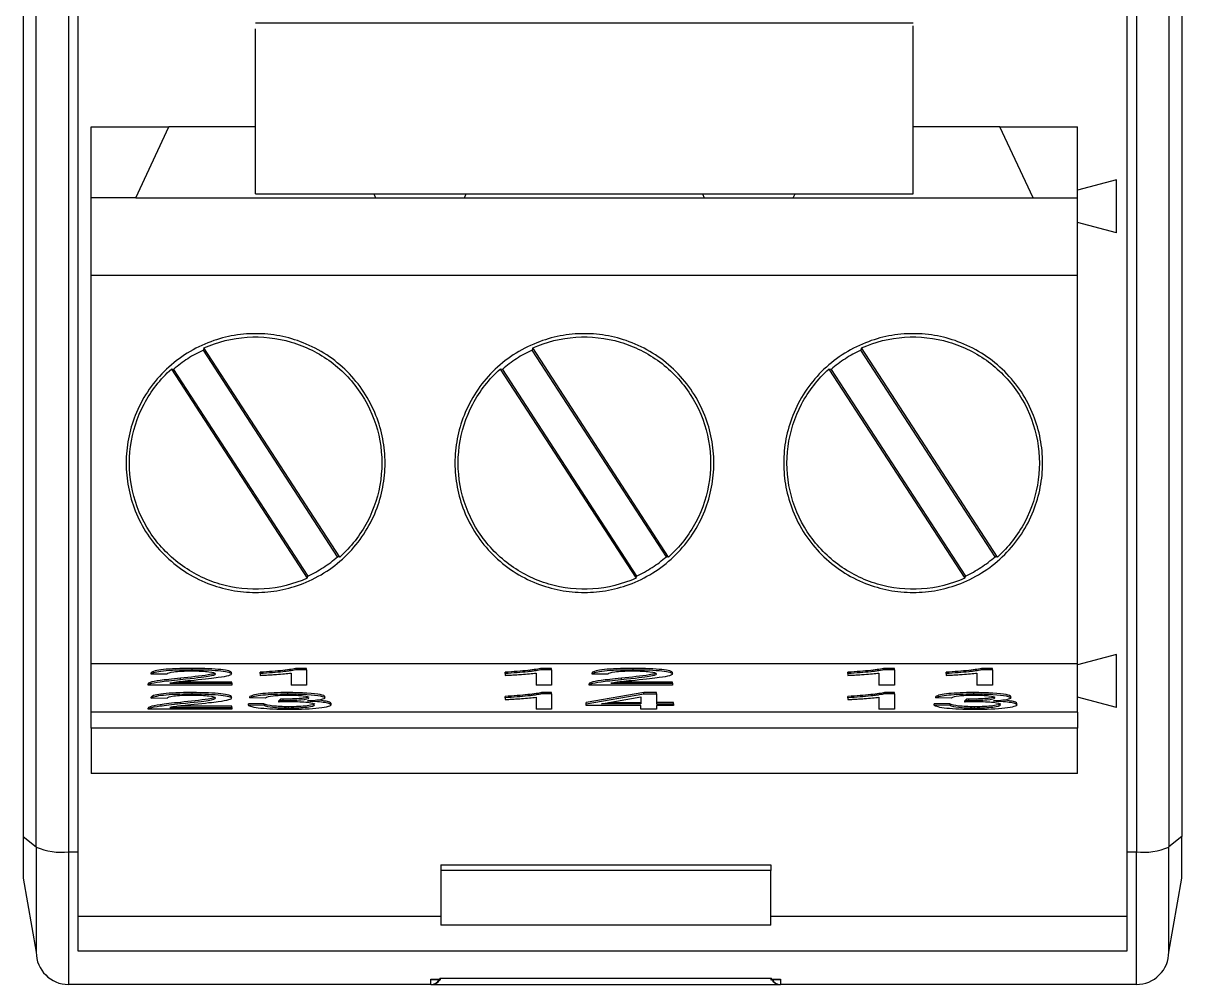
# Model space of a CAD drawing. Header units: inches. Extents: x 0.1 to 89.7, y 0.1 to 57.6.
# Drawn here: x 63.936 to 64.637, y 21.943 to 22.525 of the extents above; entities that cross this region are included whole.
import ezdxf
from ezdxf.enums import TextEntityAlignment as Align

# ---------------------------------------------------------------- set-up
doc = ezdxf.new("R2010")
doc.units = ezdxf.units.IN
doc.header["$MEASUREMENT"] = 0
doc.layers.add('PSYMS', color=7, linetype='Continuous')
doc.styles.add('WD', font='romans.shx', dxfattribs={"height": 0.185})

# ---------------------------------------------------------------- blocks, each defined once
blk = doc.blocks.new('HCR1_DOLD_3NO_1_NC')
for p, q in [((0.02612, 4.05032), (0.02612, 0.08638)), ((0.67181, 4.05032), (0.67181, 0.08638)), ((0.69138, 4.04749), (0.69138, 0.08921)), ((0.6992, 4.04107), (0.6992, 0.09563)), ((0.5368, 0.58756), (0.13921, 0.58756)), ((0.13921, 0.48425), (0.13921, 0.58419)), ((0.5368, 0.48425), (0.5368, 0.58587)), ((0.03981, 0.4819), (0.03981, 0.52495)), ((0.03981, 0.52495), (0.08677, 0.52495)), ((0.0667, 0.4819), (0.08677, 0.52495)), ((0.13921, 0.52495), (0.08677, 0.52495)), ((0.58924, 0.52495), (0.5368, 0.52495)), ((0.60931, 0.4819), (0.58924, 0.52495)), ((0.58924, 0.52495), (0.6362, 0.52495)), ((0.6362, 0.4819), (0.6362, 0.52495)), ((0.65968, 0.49286), (0.6362, 0.48657)), ((0.65968, 0.46077), (0.65968, 0.49286)), ((0.13921, 0.48425), (0.5368, 0.48425)), ((0.21063, 0.48425), (0.21172, 0.4819)), ((0.2655, 0.4819), (0.26659, 0.48425)), ((0.40942, 0.48425), (0.41052, 0.4819)), ((0.46429, 0.4819), (0.46538, 0.48425)), ((0.03981, 0.43491), (0.03981, 0.4819)), ((0.0667, 0.4819), (0.03981, 0.4819)), ((0.0667, 0.4819), (0.21172, 0.4819)), ((0.21172, 0.4819), (0.2655, 0.4819)), ((0.2655, 0.4819), (0.41052, 0.4819)), ((0.41052, 0.4819), (0.46429, 0.4819)), ((0.46429, 0.4819), (0.60931, 0.4819)), ((0.60931, 0.4819), (0.6362, 0.4819)), ((0.6362, 0.43491), (0.6362, 0.4819)), ((0.65968, 0.46077), (0.6362, 0.46706)), ((0.6362, 0.43491), (0.03981, 0.43491)), ((0.03981, 0.20011), (0.03981, 0.43491)), ((0.6362, 0.20011), (0.6362, 0.43491)), ((0.10799, 0.39109), (0.10762, 0.38979)), ((0.18878, 0.2648), (0.10762, 0.38979)), ((0.19012, 0.26462), (0.10799, 0.39109)), ((0.30679, 0.39109), (0.30641, 0.38979)), ((0.38757, 0.2648), (0.30641, 0.38979)), ((0.38892, 0.26462), (0.30679, 0.39109)), ((0.50558, 0.39109), (0.5052, 0.38979)), ((0.58637, 0.2648), (0.5052, 0.38979)), ((0.58771, 0.26462), (0.50558, 0.39109)), ((0.08964, 0.37812), (0.0883, 0.3783)), ((0.0883, 0.3783), (0.17043, 0.25183)), ((0.08964, 0.37812), (0.17081, 0.25313)), ((0.28844, 0.37812), (0.2871, 0.3783)), ((0.2871, 0.3783), (0.36922, 0.25183)), ((0.28844, 0.37812), (0.3696, 0.25313)), ((0.48723, 0.37812), (0.48589, 0.3783)), ((0.48589, 0.3783), (0.56802, 0.25183)), ((0.48723, 0.37812), (0.5684, 0.25313)), ((0.17043, 0.25183), (0.17081, 0.25313)), ((0.36922, 0.25183), (0.3696, 0.25313)), ((0.56802, 0.25183), (0.5684, 0.25313)), ((0.65968, 0.20563), (0.6362, 0.19934)), ((0.65968, 0.17354), (0.65968, 0.20563)), ((0.03981, 0.1708), (0.03981, 0.20011)), ((0.03981, 0.20011), (0.6362, 0.20011)), ((0.10084, 0.19647), (0.10084, 0.19725)), ((0.16401, 0.19647), (0.16401, 0.19725)), ((0.17005, 0.19725), (0.16401, 0.19725)), ((0.17005, 0.19647), (0.16401, 0.19647)), ((0.17005, 0.19647), (0.17005, 0.19725)), ((0.17005, 0.19647), (0.17005, 0.18713)), ((0.31209, 0.19647), (0.31209, 0.19725)), ((0.31814, 0.19725), (0.31209, 0.19725)), ((0.31814, 0.19647), (0.31209, 0.19647)), ((0.31814, 0.19647), (0.31814, 0.19725)), ((0.31814, 0.19647), (0.31814, 0.18713)), ((0.36746, 0.19647), (0.36746, 0.19725)), ((0.51944, 0.19647), (0.51944, 0.19725)), ((0.52548, 0.19725), (0.51944, 0.19725)), ((0.52548, 0.19647), (0.51944, 0.19647)), ((0.52548, 0.19647), (0.52548, 0.19725)), ((0.52548, 0.19647), (0.52548, 0.18713)), ((0.5787, 0.19647), (0.5787, 0.19725)), ((0.58475, 0.19725), (0.5787, 0.19725)), ((0.58475, 0.19647), (0.5787, 0.19647)), ((0.58475, 0.19647), (0.58475, 0.19725)), ((0.58475, 0.19647), (0.58475, 0.18713)), ((0.6362, 0.1708), (0.6362, 0.20011)), ((0.07606, 0.19378), (0.07606, 0.19456)), ((0.08572, 0.19366), (0.07606, 0.19378)), ((0.09386, 0.19057), (0.09386, 0.19135)), ((0.12463, 0.19389), (0.12463, 0.19467)), ((0.14196, 0.19414), (0.14196, 0.19491)), ((0.14196, 0.19414), (0.14196, 0.19303)), ((0.16069, 0.19441), (0.16069, 0.18713)), ((0.29004, 0.19414), (0.29004, 0.19491)), ((0.29004, 0.19414), (0.29004, 0.19303)), ((0.30877, 0.19441), (0.30877, 0.18713)), ((0.34268, 0.19378), (0.34268, 0.19456)), ((0.35233, 0.19366), (0.34268, 0.19378)), ((0.36048, 0.19057), (0.36048, 0.19135)), ((0.39125, 0.19389), (0.39125, 0.19467)), ((0.49739, 0.19414), (0.49739, 0.19491)), ((0.49739, 0.19414), (0.49739, 0.19303)), ((0.51612, 0.19441), (0.51612, 0.18713)), ((0.55666, 0.19414), (0.55666, 0.19491)), ((0.55666, 0.19414), (0.55666, 0.19303)), ((0.57539, 0.19441), (0.57539, 0.18713)), ((0.07432, 0.18713), (0.07432, 0.18791)), ((0.12475, 0.18713), (0.07432, 0.18713)), ((0.07542, 0.18793), (0.07542, 0.18871)), ((0.08735, 0.18823), (0.12475, 0.18823)), ((0.12475, 0.18901), (0.09267, 0.18901)), ((0.10084, 0.18183), (0.10084, 0.18261)), ((0.12475, 0.18823), (0.12475, 0.18901)), ((0.12475, 0.18823), (0.12475, 0.18713)), ((0.15877, 0.18183), (0.15877, 0.18261)), ((0.17005, 0.18713), (0.16069, 0.18713)), ((0.31814, 0.18713), (0.30877, 0.18713)), ((0.31209, 0.18183), (0.31209, 0.18261)), ((0.31814, 0.18261), (0.31209, 0.18261)), ((0.31814, 0.18183), (0.31814, 0.18261)), ((0.37386, 0.18258), (0.33907, 0.17655)), ((0.34094, 0.18713), (0.34094, 0.18791)), ((0.39136, 0.18713), (0.34094, 0.18713)), ((0.34204, 0.18793), (0.34204, 0.18871)), ((0.35396, 0.18823), (0.39136, 0.18823)), ((0.39136, 0.18901), (0.35929, 0.18901)), ((0.37386, 0.1818), (0.37386, 0.18258)), ((0.38153, 0.18258), (0.37386, 0.18258)), ((0.38153, 0.1818), (0.38153, 0.18258)), ((0.39136, 0.18823), (0.39136, 0.18901)), ((0.39136, 0.18823), (0.39136, 0.18713)), ((0.52548, 0.18713), (0.51612, 0.18713)), ((0.51944, 0.18183), (0.51944, 0.18261)), ((0.52548, 0.18261), (0.51944, 0.18261)), ((0.52548, 0.18183), (0.52548, 0.18261)), ((0.57347, 0.18183), (0.57347, 0.18261)), ((0.58475, 0.18713), (0.57539, 0.18713)), ((0.07606, 0.17915), (0.07606, 0.17993)), ((0.08572, 0.17903), (0.07606, 0.17915)), ((0.09386, 0.17594), (0.09386, 0.17671)), ((0.12463, 0.17925), (0.12463, 0.18003)), ((0.14423, 0.17589), (0.13487, 0.17574)), ((0.13487, 0.17497), (0.13487, 0.17574)), ((0.1358, 0.17942), (0.1358, 0.1802)), ((0.14516, 0.17922), (0.1358, 0.17942)), ((0.14423, 0.17589), (0.14423, 0.17512)), ((0.15435, 0.17868), (0.15336, 0.17769)), ((0.15336, 0.17691), (0.15435, 0.17791)), ((0.15336, 0.17691), (0.15336, 0.17769)), ((0.15435, 0.17791), (0.15435, 0.17868)), ((0.15586, 0.17789), (0.15586, 0.17867)), ((0.18111, 0.17942), (0.18111, 0.1802)), ((0.18483, 0.17525), (0.18483, 0.17603)), ((0.29004, 0.1795), (0.29004, 0.18028)), ((0.29004, 0.1795), (0.29004, 0.1784)), ((0.30877, 0.17977), (0.30877, 0.1725)), ((0.31814, 0.18183), (0.31209, 0.18183)), ((0.31814, 0.18183), (0.31814, 0.1725)), ((0.33907, 0.17577), (0.37386, 0.1818)), ((0.33907, 0.17577), (0.33907, 0.17655)), ((0.33907, 0.17473), (0.33907, 0.17577)), ((0.34826, 0.17577), (0.37217, 0.17997)), ((0.37217, 0.17577), (0.34826, 0.17577)), ((0.35269, 0.17655), (0.37217, 0.17655)), ((0.37217, 0.17997), (0.37217, 0.17577)), ((0.37386, 0.1818), (0.38153, 0.1818)), ((0.38153, 0.1818), (0.38153, 0.17577)), ((0.39183, 0.17655), (0.38153, 0.17655)), ((0.38153, 0.17577), (0.39183, 0.17577)), ((0.39183, 0.17577), (0.39183, 0.17655)), ((0.39183, 0.17577), (0.39183, 0.17473)), ((0.49739, 0.1795), (0.49739, 0.18028)), ((0.49739, 0.1795), (0.49739, 0.1784)), ((0.51612, 0.17977), (0.51612, 0.1725)), ((0.52548, 0.18183), (0.51944, 0.18183)), ((0.52548, 0.18183), (0.52548, 0.1725)), ((0.55893, 0.17589), (0.54956, 0.17574)), ((0.54956, 0.17497), (0.54956, 0.17574)), ((0.55049, 0.17942), (0.55049, 0.1802)), ((0.55986, 0.17922), (0.55049, 0.17942)), ((0.55893, 0.17589), (0.55893, 0.17512)), ((0.56905, 0.17868), (0.56806, 0.17769)), ((0.56806, 0.17691), (0.56905, 0.17791)), ((0.56806, 0.17691), (0.56806, 0.17769)), ((0.56905, 0.17791), (0.56905, 0.17868)), ((0.57056, 0.17789), (0.57056, 0.17867)), ((0.5958, 0.17942), (0.5958, 0.1802)), ((0.59952, 0.17525), (0.59952, 0.17603)), ((0.65968, 0.17354), (0.6362, 0.17983)), ((0.03981, 0.16102), (0.03981, 0.1708)), ((0.6362, 0.1708), (0.03981, 0.1708)), ((0.07432, 0.1725), (0.07432, 0.17328)), ((0.12475, 0.1725), (0.07432, 0.1725)), ((0.07542, 0.17329), (0.07542, 0.17407)), ((0.08735, 0.1736), (0.12475, 0.1736)), ((0.12475, 0.17438), (0.09267, 0.17438)), ((0.12475, 0.1736), (0.12475, 0.17438)), ((0.12475, 0.1736), (0.12475, 0.1725)), ((0.13487, 0.17497), (0.14423, 0.17512)), ((0.15918, 0.17329), (0.15918, 0.17406)), ((0.31814, 0.1725), (0.30877, 0.1725)), ((0.37217, 0.17473), (0.33907, 0.17473)), ((0.37217, 0.1725), (0.37217, 0.17473)), ((0.38153, 0.1725), (0.37217, 0.1725)), ((0.38153, 0.17473), (0.38153, 0.1725)), ((0.39183, 0.17473), (0.38153, 0.17473)), ((0.52548, 0.1725), (0.51612, 0.1725)), ((0.54956, 0.17497), (0.55893, 0.17512)), ((0.57388, 0.17329), (0.57388, 0.17406)), ((0.6362, 0.1708), (0.6362, 0.16102)), ((0.6362, 0.16102), (0.03981, 0.16102)), ((0.6362, 0.13362), (0.03981, 0.13362)), ((-0.00128, 0.09563), (0.00655, 0.08921)), ((0.6992, 0.09563), (0.69138, 0.08921)), ((0.02612, 0.08638), (0.02612, 0.00606)), ((0.02612, 0.08638), (0.03199, 0.08638)), ((0.66594, 0.08638), (0.67181, 0.08638)), ((0.67181, 0.00606), (0.67181, 0.08638)), ((0.25113, 0.07844), (0.45071, 0.07844)), ((-0.00132, 0.07027), (0.00655, 0.02561)), ((0.25113, 0.07497), (0.25113, 0.04192)), ((0.45071, 0.07497), (0.25113, 0.07497)), ((0.45071, 0.04192), (0.45071, 0.07497)), ((0.69137, 0.02557), (0.69925, 0.07027)), ((0.25113, 0.04714), (0.03199, 0.04714)), ((0.66594, 0.04714), (0.45071, 0.04714)), ((0.45071, 0.04192), (0.25113, 0.04192)), ((0.66594, 0.02617), (0.03199, 0.02617)), ((0.24516, 0.00897), (0.25123, 0.00897)), ((0.24526, 0.00606), (0.24526, 0.00916)), ((0.24526, 0.00916), (0.25057, 0.00916)), ((0.25085, 0.00984), (0.45099, 0.00984)), ((0.45059, 0.00897), (0.45669, 0.00897)), ((0.45127, 0.00916), (0.45658, 0.00916)), ((0.45658, 0.00916), (0.45658, 0.00606)), ((0.24526, 0.00606), (0.02612, 0.00606)), ((0.24526, 0.00583), (0.24526, 0.00606)), ((0.45658, 0.00583), (0.24526, 0.00583)), ((0.45658, 0.00606), (0.45658, 0.00583)), ((0.67181, 0.00606), (0.45658, 0.00606))]:
    blk.add_line(p, q)
for centre, radius, start, end in [((0.02133, 0.1223), 0.03625, 245.93944, 277.59288), ((0.6766, 0.1223), 0.03625, 262.40712, 294.06056), ((0.02612, 0.02562), 0.01957, 180, 270), ((0.67181, 0.02562), 0.01957, 269.9981, 359.99816), ((0.24526, 0.01193), 0.00587, 270.0019, 329.77015), ((0.45658, 0.01193), 0.00587, 210.23037, 269.99766)]:
    blk.add_arc(centre, radius, start, end)
for points, knots in [([(0.03199, 0.08638), (0.03199, 0.74238), (0.03199, 1.40536), (0.03199, 2.73133), (0.03199, 3.39431), (0.03199, 4.05032)], [0, 0, 0, 0, 0.5, 0.5, 1, 1, 1, 1]), ([(0.66594, 4.05032), (0.66594, 3.39431), (0.66594, 2.73133), (0.66594, 1.40536), (0.66594, 0.74238), (0.66594, 0.08638)], [0, 0, 0, 0, 0.5, 0.5, 1, 1, 1, 1]), ([(0.00655, 0.08921), (0.00655, 0.74428), (0.00655, 1.40631), (0.00655, 2.73039), (0.00655, 3.39242), (0.00655, 4.04749)], [0, 0, 0, 0, 0.5, 0.5, 1, 1, 1, 1]), ([(-0.00128, 4.04107), (-0.00128, 3.38812), (-0.00128, 2.72824), (-0.00128, 1.40846), (-0.00128, 0.74857), (-0.00128, 0.09563)], [0, 0, 0, 0, 0.5, 0.5, 1, 1, 1, 1]), ([(0.13921, 0.24319), (0.13429, 0.24319), (0.12446, 0.2441), (0.10985, 0.24838), (0.09593, 0.25556), (0.0835, 0.26574), (0.07331, 0.27817), (0.06614, 0.29208), (0.06185, 0.3067), (0.06049, 0.32145), (0.06185, 0.33621), (0.06613, 0.35082), (0.07331, 0.36474), (0.08349, 0.37717), (0.09592, 0.38736), (0.10984, 0.39453), (0.12445, 0.39882), (0.1392, 0.40018), (0.15396, 0.39882), (0.16857, 0.39454), (0.1825, 0.38736), (0.19492, 0.37718), (0.20511, 0.36475), (0.21228, 0.35083), (0.21657, 0.33622), (0.21793, 0.32147), (0.21657, 0.30671), (0.21229, 0.2921), (0.20511, 0.27818), (0.19493, 0.26575), (0.1825, 0.25556), (0.16858, 0.24839), (0.15397, 0.2441), (0.14413, 0.24319), (0.13921, 0.24319)], [0, 0, 0, 0, 0.0299904, 0.0600016, 0.0924793, 0.1249996, 0.1574773, 0.1899976, 0.2199775, 0.2499996, 0.2799795, 0.3100016, 0.3424793, 0.3749996, 0.4074773, 0.4399976, 0.4699775, 0.4999996, 0.5299795, 0.5600016, 0.5924793, 0.6249996, 0.6574773, 0.6899976, 0.7199775, 0.7499996, 0.7799795, 0.8100016, 0.8424793, 0.8749996, 0.9074773, 0.9399976, 0.9699884, 1, 1, 1, 1]), ([(0.33801, 0.24319), (0.33309, 0.24319), (0.32325, 0.2441), (0.30864, 0.24838), (0.29472, 0.25556), (0.28229, 0.26574), (0.27211, 0.27817), (0.26493, 0.29208), (0.26065, 0.3067), (0.25929, 0.32145), (0.26064, 0.33621), (0.26493, 0.35082), (0.2721, 0.36474), (0.28228, 0.37717), (0.29472, 0.38736), (0.30863, 0.39453), (0.32325, 0.39882), (0.338, 0.40018), (0.35276, 0.39882), (0.36737, 0.39454), (0.38129, 0.38736), (0.39372, 0.37718), (0.4039, 0.36475), (0.41108, 0.35083), (0.41537, 0.33622), (0.41672, 0.32147), (0.41537, 0.30671), (0.41108, 0.2921), (0.40391, 0.27818), (0.39373, 0.26575), (0.3813, 0.25556), (0.36738, 0.24839), (0.35276, 0.2441), (0.34293, 0.24319), (0.33801, 0.24319)], [0, 0, 0, 0, 0.0299904, 0.0600016, 0.0924793, 0.1249996, 0.1574773, 0.1899976, 0.2199775, 0.2499996, 0.2799795, 0.3100016, 0.3424793, 0.3749996, 0.4074773, 0.4399976, 0.4699775, 0.4999996, 0.5299795, 0.5600016, 0.5924793, 0.6249996, 0.6574773, 0.6899976, 0.7199775, 0.7499996, 0.7799795, 0.8100016, 0.8424793, 0.8749996, 0.9074773, 0.9399976, 0.9699884, 1, 1, 1, 1]), ([(0.5368, 0.24319), (0.53188, 0.24319), (0.52205, 0.2441), (0.50744, 0.24838), (0.49352, 0.25556), (0.48109, 0.26574), (0.4709, 0.27817), (0.46373, 0.29208), (0.45944, 0.3067), (0.45808, 0.32145), (0.45944, 0.33621), (0.46372, 0.35082), (0.4709, 0.36474), (0.48108, 0.37717), (0.49351, 0.38736), (0.50743, 0.39453), (0.52204, 0.39882), (0.53679, 0.40018), (0.55155, 0.39882), (0.56616, 0.39454), (0.58008, 0.38736), (0.59251, 0.37718), (0.6027, 0.36475), (0.60987, 0.35083), (0.61416, 0.33622), (0.61552, 0.32147), (0.61416, 0.30671), (0.60988, 0.2921), (0.6027, 0.27818), (0.59252, 0.26575), (0.58009, 0.25556), (0.56617, 0.24839), (0.55156, 0.2441), (0.54172, 0.24319), (0.5368, 0.24319)], [0, 0, 0, 0, 0.02999, 0.060002, 0.092479, 0.125, 0.157477, 0.189998, 0.219977, 0.25, 0.279979, 0.310002, 0.342479, 0.375, 0.407477, 0.439998, 0.469977, 0.5, 0.529979, 0.560002, 0.592479, 0.625, 0.657477, 0.689998, 0.719977, 0.75, 0.779979, 0.810002, 0.842479, 0.875, 0.907477, 0.939998, 0.969988, 1, 1, 1, 1]), ([(0.10799, 0.39109), (0.11621, 0.39478), (0.12509, 0.39699), (0.14306, 0.3982), (0.15215, 0.3972), (0.16943, 0.39211), (0.17761, 0.38801), (0.19205, 0.37725), (0.19831, 0.37057), (0.20812, 0.35546), (0.21167, 0.34703), (0.21563, 0.32946), (0.21604, 0.32032), (0.21367, 0.30247), (0.21088, 0.29376), (0.20246, 0.27783), (0.19683, 0.27062), (0.19012, 0.26462)], [0, 0, 0, 0, 0.125, 0.125, 0.25, 0.25, 0.375, 0.375, 0.5, 0.5, 0.625, 0.625, 0.75, 0.75, 0.875, 0.875, 1, 1, 1, 1]), ([(0.30679, 0.39109), (0.31501, 0.39478), (0.32388, 0.39699), (0.34186, 0.3982), (0.35095, 0.3972), (0.36823, 0.39211), (0.37641, 0.38801), (0.39085, 0.37725), (0.3971, 0.37057), (0.40691, 0.35546), (0.41046, 0.34703), (0.41443, 0.32946), (0.41484, 0.32032), (0.41246, 0.30247), (0.40968, 0.29376), (0.40126, 0.27783), (0.39562, 0.27062), (0.38892, 0.26462)], [0, 0, 0, 0, 0.125, 0.125, 0.25, 0.25, 0.375, 0.375, 0.5, 0.5, 0.625, 0.625, 0.75, 0.75, 0.875, 0.875, 1, 1, 1, 1]), ([(0.50558, 0.39109), (0.5138, 0.39478), (0.52268, 0.39699), (0.54065, 0.3982), (0.54974, 0.3972), (0.56702, 0.39211), (0.5752, 0.38801), (0.58964, 0.37725), (0.5959, 0.37057), (0.60571, 0.35546), (0.60926, 0.34703), (0.61322, 0.32946), (0.61363, 0.32032), (0.61126, 0.30247), (0.60847, 0.29376), (0.60005, 0.27783), (0.59442, 0.27062), (0.58771, 0.26462)], [0, 0, 0, 0, 0.125, 0.125, 0.25, 0.25, 0.375, 0.375, 0.5, 0.5, 0.625, 0.625, 0.75, 0.75, 0.875, 0.875, 1, 1, 1, 1]), ([(0.10762, 0.38979), (0.106, 0.38901), (0.10278, 0.38744), (0.09818, 0.38465), (0.09376, 0.38158), (0.09102, 0.37928), (0.08964, 0.37812)], [0, 0, 0, 0, 0.250642, 0.5, 0.749358, 1, 1, 1, 1]), ([(0.30641, 0.38979), (0.30479, 0.38901), (0.30157, 0.38744), (0.29697, 0.38465), (0.29256, 0.38158), (0.28981, 0.37928), (0.28844, 0.37812)], [0, 0, 0, 0, 0.250642, 0.5, 0.749358, 1, 1, 1, 1]), ([(0.5052, 0.38979), (0.50359, 0.38901), (0.50037, 0.38744), (0.49577, 0.38465), (0.49135, 0.38158), (0.48861, 0.37928), (0.48723, 0.37812)], [0, 0, 0, 0, 0.250642, 0.5, 0.749358, 1, 1, 1, 1]), ([(0.17043, 0.25183), (0.16221, 0.24814), (0.15333, 0.24593), (0.13536, 0.24472), (0.12627, 0.24572), (0.10899, 0.25081), (0.10081, 0.2549), (0.08637, 0.26567), (0.08012, 0.27235), (0.07031, 0.28746), (0.06675, 0.29588), (0.06279, 0.31346), (0.06238, 0.32259), (0.06476, 0.34045), (0.06754, 0.34916), (0.07596, 0.36509), (0.08159, 0.3723), (0.0883, 0.3783)], [0, 0, 0, 0, 0.125, 0.125, 0.25, 0.25, 0.375, 0.375, 0.5, 0.5, 0.625, 0.625, 0.75, 0.75, 0.875, 0.875, 1, 1, 1, 1]), ([(0.36922, 0.25183), (0.361, 0.24814), (0.35213, 0.24593), (0.33416, 0.24472), (0.32506, 0.24572), (0.30779, 0.25081), (0.29961, 0.2549), (0.28517, 0.26567), (0.27891, 0.27235), (0.2691, 0.28746), (0.26555, 0.29588), (0.26159, 0.31346), (0.26118, 0.32259), (0.26355, 0.34045), (0.26634, 0.34916), (0.27475, 0.36509), (0.28039, 0.3723), (0.2871, 0.3783)], [0, 0, 0, 0, 0.125, 0.125, 0.25, 0.25, 0.375, 0.375, 0.5, 0.5, 0.625, 0.625, 0.75, 0.75, 0.875, 0.875, 1, 1, 1, 1]), ([(0.56802, 0.25183), (0.5598, 0.24814), (0.55092, 0.24593), (0.53295, 0.24472), (0.52386, 0.24572), (0.50658, 0.25081), (0.4984, 0.2549), (0.48396, 0.26567), (0.47771, 0.27235), (0.4679, 0.28746), (0.46434, 0.29588), (0.46038, 0.31346), (0.45997, 0.32259), (0.46235, 0.34045), (0.46513, 0.34916), (0.47355, 0.36509), (0.47918, 0.3723), (0.48589, 0.3783)], [0, 0, 0, 0, 0.125, 0.125, 0.25, 0.25, 0.375, 0.375, 0.5, 0.5, 0.625, 0.625, 0.75, 0.75, 0.875, 0.875, 1, 1, 1, 1]), ([(0.17081, 0.25313), (0.17242, 0.25391), (0.17565, 0.25548), (0.18024, 0.25827), (0.18466, 0.26134), (0.1874, 0.26364), (0.18878, 0.2648)], [0, 0, 0, 0, 0.250642, 0.5, 0.749358, 1, 1, 1, 1]), ([(0.3696, 0.25313), (0.37122, 0.25391), (0.37444, 0.25548), (0.37904, 0.25827), (0.38345, 0.26134), (0.3862, 0.26364), (0.38757, 0.2648)], [0, 0, 0, 0, 0.250642, 0.5, 0.749358, 1, 1, 1, 1]), ([(0.5684, 0.25313), (0.57001, 0.25391), (0.57324, 0.25548), (0.57783, 0.25827), (0.58225, 0.26134), (0.58499, 0.26364), (0.58637, 0.2648)], [0, 0, 0, 0, 0.250642, 0.5, 0.749358, 1, 1, 1, 1]), ([(0.10084, 0.19725), (0.09359, 0.19725), (0.08781, 0.19702), (0.0792, 0.1961), (0.07672, 0.19543), (0.07606, 0.19456)], [-2, -2, -2, -2, -1, -1, 0, 0, 0, 0]), ([(0.07606, 0.19378), (0.07672, 0.19466), (0.0792, 0.19532), (0.08781, 0.19624), (0.09359, 0.19647), (0.10084, 0.19647)], [-2, -2, -2, -2, -1, -1, 0, 0, 0, 0]), ([(0.12463, 0.19467), (0.12463, 0.1954), (0.1225, 0.19601), (0.11397, 0.197), (0.10817, 0.19725), (0.10084, 0.19725)], [-2, -2, -2, -2, -1, -1, 0, 0, 0, 0]), ([(0.10084, 0.19647), (0.10817, 0.19647), (0.11397, 0.19622), (0.1225, 0.19524), (0.12463, 0.19462), (0.12463, 0.19389)], [-2, -2, -2, -2, -1, -1, 0, 0, 0, 0]), ([(0.16401, 0.19725), (0.16238, 0.19685), (0.1596, 0.19643), (0.15177, 0.19558), (0.1472, 0.19521), (0.14196, 0.19491)], [-2, -2, -2, -2, -1, -1, 0, 0, 0, 0]), ([(0.16401, 0.19647), (0.16355, 0.19637), (0.16259, 0.19615), (0.16068, 0.19585), (0.15837, 0.19553), (0.1547, 0.1951), (0.14935, 0.1946), (0.14447, 0.19429), (0.14196, 0.19414)], [0, 0, 0, 0, 0.096572, 0.202466, 0.31879, 0.446379, 0.715916, 1, 1, 1, 1]), ([(0.31209, 0.19725), (0.31046, 0.19685), (0.30769, 0.19643), (0.29985, 0.19558), (0.29528, 0.19521), (0.29004, 0.19491)], [-2, -2, -2, -2, -1, -1, 0, 0, 0, 0]), ([(0.31209, 0.19647), (0.31163, 0.19637), (0.31067, 0.19615), (0.30876, 0.19585), (0.30645, 0.19553), (0.30278, 0.1951), (0.29743, 0.1946), (0.29255, 0.19429), (0.29004, 0.19414)], [0, 0, 0, 0, 0.096572, 0.2024661, 0.3187897, 0.4463793, 0.7159155, 1, 1, 1, 1]), ([(0.36746, 0.19725), (0.36021, 0.19725), (0.35443, 0.19702), (0.34582, 0.1961), (0.34334, 0.19543), (0.34268, 0.19456)], [-2, -2, -2, -2, -1, -1, 0, 0, 0, 0]), ([(0.34268, 0.19378), (0.34334, 0.19466), (0.34582, 0.19532), (0.35443, 0.19624), (0.36021, 0.19647), (0.36746, 0.19647)], [-2, -2, -2, -2, -1, -1, 0, 0, 0, 0]), ([(0.39125, 0.19467), (0.39125, 0.1954), (0.38911, 0.19601), (0.38058, 0.197), (0.37479, 0.19725), (0.36746, 0.19725)], [-2, -2, -2, -2, -1, -1, 0, 0, 0, 0]), ([(0.36746, 0.19647), (0.37479, 0.19647), (0.38058, 0.19622), (0.38911, 0.19524), (0.39125, 0.19462), (0.39125, 0.19389)], [-2, -2, -2, -2, -1, -1, 0, 0, 0, 0]), ([(0.51944, 0.19725), (0.51781, 0.19685), (0.51503, 0.19643), (0.5072, 0.19558), (0.50263, 0.19521), (0.49739, 0.19491)], [-2, -2, -2, -2, -1, -1, 0, 0, 0, 0]), ([(0.51944, 0.19647), (0.51898, 0.19637), (0.51802, 0.19615), (0.51611, 0.19585), (0.5138, 0.19553), (0.51013, 0.1951), (0.50478, 0.1946), (0.4999, 0.19429), (0.49739, 0.19414)], [0, 0, 0, 0, 0.096572, 0.202466, 0.31879, 0.446379, 0.715916, 1, 1, 1, 1]), ([(0.5787, 0.19725), (0.57707, 0.19685), (0.5743, 0.19643), (0.56647, 0.19558), (0.56189, 0.19521), (0.55666, 0.19491)], [-2, -2, -2, -2, -1, -1, 0, 0, 0, 0]), ([(0.5787, 0.19647), (0.57824, 0.19637), (0.57729, 0.19615), (0.57538, 0.19585), (0.57307, 0.19553), (0.5694, 0.1951), (0.56405, 0.1946), (0.55916, 0.19429), (0.55666, 0.19414)], [0, 0, 0, 0, 0.096572, 0.2024661, 0.3187897, 0.4463793, 0.7159155, 1, 1, 1, 1]), ([(0.09386, 0.19135), (0.08851, 0.19082), (0.08442, 0.19035), (0.07876, 0.18954), (0.0767, 0.18913), (0.07542, 0.18871)], [-2, -2, -2, -2, -1, -1, 0, 0, 0, 0]), ([(0.07542, 0.18793), (0.0767, 0.18835), (0.07876, 0.18876), (0.08442, 0.18957), (0.08851, 0.19004), (0.09386, 0.19057)], [-2, -2, -2, -2, -1, -1, 0, 0, 0, 0]), ([(0.10061, 0.19553), (0.09611, 0.19553), (0.09251, 0.19536), (0.08712, 0.1947), (0.08576, 0.19424), (0.08572, 0.19366)], [-2, -2, -2, -2, -1, -1, 0, 0, 0, 0]), ([(0.10212, 0.19002), (0.0965, 0.18945), (0.09289, 0.18906), (0.08971, 0.18865), (0.08839, 0.18844), (0.08735, 0.18823)], [-2, -2, -2, -2, -1, -1, 0, 0, 0, 0]), ([(0.11443, 0.19436), (0.11429, 0.19425), (0.11381, 0.19387), (0.10751, 0.19273), (0.09983, 0.19195), (0.09386, 0.19135)], [0, 0, 0, 0, 0.086283, 0.289311, 1, 1, 1, 1]), ([(0.09386, 0.19057), (0.10212, 0.1914), (0.1077, 0.19206), (0.11352, 0.19303), (0.11497, 0.19348), (0.11497, 0.19392)], [-2, -2, -2, -2, -1, -1, 0, 0, 0, 0]), ([(0.11497, 0.19392), (0.11497, 0.19437), (0.11365, 0.19475), (0.10833, 0.19537), (0.10487, 0.19553), (0.10061, 0.19553)], [-2, -2, -2, -2, -1, -1, 0, 0, 0, 0]), ([(0.12463, 0.19389), (0.12463, 0.19352), (0.12401, 0.19315), (0.12153, 0.19243), (0.11945, 0.19205), (0.11364, 0.19126), (0.10883, 0.19071), (0.10212, 0.19002)], [-3, -3, -3, -3, -2, -2, -1, -1, 0, 0, 0, 0]), ([(0.14196, 0.19303), (0.14298, 0.19308), (0.14512, 0.19319), (0.1484, 0.19339), (0.15237, 0.19366), (0.15664, 0.19398), (0.15941, 0.19427), (0.16069, 0.19441)], [0, 0, 0, 0, 0.149043, 0.315765, 0.500702, 0.769617, 1, 1, 1, 1]), ([(0.29004, 0.19303), (0.29106, 0.19308), (0.2932, 0.19319), (0.29648, 0.19339), (0.30045, 0.19366), (0.30472, 0.19398), (0.30749, 0.19427), (0.30877, 0.19441)], [0, 0, 0, 0, 0.149043, 0.315765, 0.500702, 0.769617, 1, 1, 1, 1]), ([(0.36048, 0.19135), (0.35513, 0.19082), (0.35104, 0.19035), (0.34537, 0.18954), (0.34332, 0.18913), (0.34204, 0.18871)], [-2, -2, -2, -2, -1, -1, 0, 0, 0, 0]), ([(0.34204, 0.18793), (0.34332, 0.18835), (0.34537, 0.18876), (0.35104, 0.18957), (0.35513, 0.19004), (0.36048, 0.19057)], [-2, -2, -2, -2, -1, -1, 0, 0, 0, 0]), ([(0.36722, 0.19553), (0.36273, 0.19553), (0.35913, 0.19536), (0.35374, 0.1947), (0.35237, 0.19424), (0.35233, 0.19366)], [-2, -2, -2, -2, -1, -1, 0, 0, 0, 0]), ([(0.36874, 0.19002), (0.36311, 0.18945), (0.35951, 0.18906), (0.35633, 0.18865), (0.35501, 0.18844), (0.35396, 0.18823)], [-2, -2, -2, -2, -1, -1, 0, 0, 0, 0]), ([(0.38105, 0.19436), (0.38091, 0.19425), (0.38042, 0.19387), (0.37413, 0.19273), (0.36645, 0.19195), (0.36048, 0.19135)], [0, 0, 0, 0, 0.086283, 0.289311, 1, 1, 1, 1]), ([(0.36048, 0.19057), (0.36874, 0.1914), (0.37432, 0.19206), (0.38014, 0.19303), (0.38159, 0.19348), (0.38159, 0.19392)], [-2, -2, -2, -2, -1, -1, 0, 0, 0, 0]), ([(0.38159, 0.19392), (0.38159, 0.19437), (0.38026, 0.19475), (0.37495, 0.19537), (0.37149, 0.19553), (0.36722, 0.19553)], [-2, -2, -2, -2, -1, -1, 0, 0, 0, 0]), ([(0.39125, 0.19389), (0.39125, 0.19352), (0.39063, 0.19315), (0.38814, 0.19243), (0.38607, 0.19205), (0.38025, 0.19126), (0.37544, 0.19071), (0.36874, 0.19002)], [-3, -3, -3, -3, -2, -2, -1, -1, 0, 0, 0, 0]), ([(0.49739, 0.19303), (0.49841, 0.19308), (0.50055, 0.19319), (0.50383, 0.19339), (0.5078, 0.19366), (0.51207, 0.19398), (0.51484, 0.19427), (0.51612, 0.19441)], [0, 0, 0, 0, 0.149043, 0.315765, 0.500702, 0.769617, 1, 1, 1, 1]), ([(0.55666, 0.19303), (0.55767, 0.19308), (0.55982, 0.19319), (0.5631, 0.19339), (0.56707, 0.19366), (0.57133, 0.19398), (0.57411, 0.19427), (0.57539, 0.19441)], [0, 0, 0, 0, 0.149043, 0.315765, 0.500702, 0.769617, 1, 1, 1, 1]), ([(0.10084, 0.18261), (0.09359, 0.18261), (0.08781, 0.18238), (0.0792, 0.18147), (0.07672, 0.1808), (0.07606, 0.17993)], [-2, -2, -2, -2, -1, -1, 0, 0, 0, 0]), ([(0.12463, 0.18003), (0.12463, 0.18076), (0.1225, 0.18138), (0.11397, 0.18236), (0.10817, 0.18261), (0.10084, 0.18261)], [-2, -2, -2, -2, -1, -1, 0, 0, 0, 0]), ([(0.15877, 0.18261), (0.15272, 0.18261), (0.14767, 0.1824), (0.13957, 0.18156), (0.13696, 0.18097), (0.1358, 0.1802)], [-2, -2, -2, -2, -1, -1, 0, 0, 0, 0]), ([(0.18111, 0.1802), (0.18111, 0.18062), (0.18017, 0.18102), (0.17645, 0.18177), (0.17377, 0.18207), (0.16675, 0.1825), (0.16292, 0.18261), (0.15877, 0.18261)], [-3, -3, -3, -3, -2, -2, -1, -1, 0, 0, 0, 0]), ([(0.31209, 0.18261), (0.31046, 0.18221), (0.30769, 0.1818), (0.29985, 0.18094), (0.29528, 0.18058), (0.29004, 0.18028)], [-2, -2, -2, -2, -1, -1, 0, 0, 0, 0]), ([(0.51944, 0.18261), (0.51781, 0.18221), (0.51503, 0.1818), (0.5072, 0.18094), (0.50263, 0.18058), (0.49739, 0.18028)], [-2, -2, -2, -2, -1, -1, 0, 0, 0, 0]), ([(0.57347, 0.18261), (0.56742, 0.18261), (0.56237, 0.1824), (0.55426, 0.18156), (0.55166, 0.18097), (0.55049, 0.1802)], [-2, -2, -2, -2, -1, -1, 0, 0, 0, 0]), ([(0.5958, 0.1802), (0.5958, 0.18062), (0.59487, 0.18102), (0.59115, 0.18177), (0.58846, 0.18207), (0.58145, 0.1825), (0.57762, 0.18261), (0.57347, 0.18261)], [-3, -3, -3, -3, -2, -2, -1, -1, 0, 0, 0, 0]), ([(0.09386, 0.17671), (0.08851, 0.17618), (0.08442, 0.17571), (0.07876, 0.1749), (0.0767, 0.17449), (0.07542, 0.17407)], [-2, -2, -2, -2, -1, -1, 0, 0, 0, 0]), ([(0.07542, 0.17329), (0.0767, 0.17371), (0.07876, 0.17413), (0.08442, 0.17493), (0.08851, 0.1754), (0.09386, 0.17594)], [-2, -2, -2, -2, -1, -1, 0, 0, 0, 0]), ([(0.07606, 0.17915), (0.07672, 0.18002), (0.0792, 0.18069), (0.08781, 0.18161), (0.09359, 0.18183), (0.10084, 0.18183)], [-2, -2, -2, -2, -1, -1, 0, 0, 0, 0]), ([(0.10061, 0.18089), (0.09611, 0.18089), (0.09251, 0.18073), (0.08712, 0.18007), (0.08576, 0.17961), (0.08572, 0.17903)], [-2, -2, -2, -2, -1, -1, 0, 0, 0, 0]), ([(0.10212, 0.17538), (0.0965, 0.17481), (0.09289, 0.17442), (0.08971, 0.17401), (0.08839, 0.17381), (0.08735, 0.1736)], [-2, -2, -2, -2, -1, -1, 0, 0, 0, 0]), ([(0.11443, 0.17973), (0.11429, 0.17961), (0.11381, 0.17923), (0.10751, 0.1781), (0.09983, 0.17732), (0.09386, 0.17671)], [0, 0, 0, 0, 0.086282, 0.289311, 1, 1, 1, 1]), ([(0.09386, 0.17594), (0.10212, 0.17677), (0.1077, 0.17743), (0.11352, 0.17839), (0.11497, 0.17885), (0.11497, 0.17928)], [-2, -2, -2, -2, -1, -1, 0, 0, 0, 0]), ([(0.11497, 0.17928), (0.11497, 0.17974), (0.11365, 0.18012), (0.10833, 0.18074), (0.10487, 0.18089), (0.10061, 0.18089)], [-2, -2, -2, -2, -1, -1, 0, 0, 0, 0]), ([(0.10084, 0.18183), (0.10817, 0.18183), (0.11397, 0.18159), (0.1225, 0.1806), (0.12463, 0.17999), (0.12463, 0.17925)], [-2, -2, -2, -2, -1, -1, 0, 0, 0, 0]), ([(0.12463, 0.17925), (0.12463, 0.17888), (0.12401, 0.17852), (0.12153, 0.1778), (0.11945, 0.17742), (0.11364, 0.17663), (0.10883, 0.17608), (0.10212, 0.17538)], [-3, -3, -3, -3, -2, -2, -1, -1, 0, 0, 0, 0]), ([(0.1358, 0.17942), (0.13696, 0.18019), (0.13957, 0.18078), (0.14767, 0.18162), (0.15272, 0.18183), (0.15877, 0.18183)], [-2, -2, -2, -2, -1, -1, 0, 0, 0, 0]), ([(0.15918, 0.17406), (0.15546, 0.17406), (0.15231, 0.17421), (0.14715, 0.17478), (0.14532, 0.17524), (0.14423, 0.17589)], [-2, -2, -2, -2, -1, -1, 0, 0, 0, 0]), ([(0.15895, 0.1809), (0.1553, 0.1809), (0.15227, 0.18076), (0.14742, 0.1802), (0.14586, 0.17978), (0.14516, 0.17922)], [-2, -2, -2, -2, -1, -1, 0, 0, 0, 0]), ([(0.17125, 0.17998), (0.17123, 0.17994), (0.17113, 0.17979), (0.17035, 0.17954), (0.16883, 0.17926), (0.16596, 0.17897), (0.1616, 0.17872), (0.15779, 0.17869), (0.15586, 0.17867)], [0, 0, 0, 0, 0.0492351, 0.1832149, 0.3126532, 0.4469667, 0.7189802, 1, 1, 1, 1]), ([(0.15586, 0.17789), (0.15986, 0.17789), (0.16345, 0.17802), (0.16985, 0.17853), (0.17145, 0.17892), (0.17145, 0.17945)], [-2, -2, -2, -2, -1, -1, 0, 0, 0, 0]), ([(0.15877, 0.18183), (0.16292, 0.18183), (0.16675, 0.18173), (0.17377, 0.18129), (0.17645, 0.18099), (0.18017, 0.18024), (0.18111, 0.17985), (0.18111, 0.17942)], [-3, -3, -3, -3, -2, -2, -1, -1, 0, 0, 0, 0]), ([(0.17145, 0.17945), (0.17145, 0.17987), (0.17029, 0.18021), (0.16563, 0.18076), (0.16263, 0.1809), (0.15895, 0.1809)], [-2, -2, -2, -2, -1, -1, 0, 0, 0, 0]), ([(0.18483, 0.17525), (0.18483, 0.17444), (0.18239, 0.17376), (0.17266, 0.17263), (0.16653, 0.17234), (0.15912, 0.17234)], [-2, -2, -2, -2, -1, -1, 0, 0, 0, 0]), ([(0.17488, 0.17601), (0.17488, 0.17546), (0.17337, 0.175), (0.16732, 0.17425), (0.1636, 0.17406), (0.15918, 0.17406)], [-2, -2, -2, -2, -1, -1, 0, 0, 0, 0]), ([(0.15918, 0.17329), (0.1636, 0.17329), (0.16732, 0.17347), (0.17337, 0.17422), (0.17488, 0.17468), (0.17488, 0.17523)], [-2, -2, -2, -2, -1, -1, 0, 0, 0, 0]), ([(0.17488, 0.17523), (0.17488, 0.17575), (0.17348, 0.17619), (0.16785, 0.17687), (0.16428, 0.17704), (0.15993, 0.17704)], [-2, -2, -2, -2, -1, -1, 0, 0, 0, 0]), ([(0.18111, 0.17942), (0.18111, 0.17902), (0.18022, 0.17866), (0.17669, 0.178), (0.17407, 0.17773), (0.17058, 0.17754)], [-2, -2, -2, -2, -1, -1, 0, 0, 0, 0]), ([(0.17058, 0.17754), (0.17511, 0.17741), (0.17862, 0.17715), (0.18359, 0.17635), (0.18483, 0.17585), (0.18483, 0.17525)], [-2, -2, -2, -2, -1, -1, 0, 0, 0, 0]), ([(0.18483, 0.17603), (0.18468, 0.17631), (0.1844, 0.17684), (0.18137, 0.17753), (0.17841, 0.17794), (0.17642, 0.17803), (0.17632, 0.17804)], [0, 0, 0, 0, 0.3507929, 0.6709272, 0.9825588, 1, 1, 1, 1]), ([(0.31209, 0.18183), (0.31163, 0.18173), (0.31067, 0.18152), (0.30876, 0.18121), (0.30645, 0.1809), (0.30278, 0.18047), (0.29743, 0.17996), (0.29255, 0.17966), (0.29004, 0.1795)], [0, 0, 0, 0, 0.096572, 0.2024661, 0.3187897, 0.4463793, 0.7159155, 1, 1, 1, 1]), ([(0.29004, 0.1784), (0.29106, 0.17845), (0.2932, 0.17855), (0.29648, 0.17875), (0.30045, 0.17902), (0.30472, 0.17935), (0.30749, 0.17964), (0.30877, 0.17977)], [0, 0, 0, 0, 0.1490428, 0.3157652, 0.5007019, 0.7696168, 1, 1, 1, 1]), ([(0.51944, 0.18183), (0.51898, 0.18173), (0.51802, 0.18152), (0.51611, 0.18121), (0.5138, 0.1809), (0.51013, 0.18047), (0.50478, 0.17996), (0.4999, 0.17966), (0.49739, 0.1795)], [0, 0, 0, 0, 0.096572, 0.202466, 0.31879, 0.446379, 0.715916, 1, 1, 1, 1]), ([(0.49739, 0.1784), (0.49841, 0.17845), (0.50055, 0.17855), (0.50383, 0.17875), (0.5078, 0.17902), (0.51207, 0.17935), (0.51484, 0.17964), (0.51612, 0.17977)], [0, 0, 0, 0, 0.1490428, 0.3157652, 0.5007019, 0.7696168, 1, 1, 1, 1]), ([(0.55049, 0.17942), (0.55166, 0.18019), (0.55426, 0.18078), (0.56237, 0.18162), (0.56742, 0.18183), (0.57347, 0.18183)], [-2, -2, -2, -2, -1, -1, 0, 0, 0, 0]), ([(0.57388, 0.17406), (0.57015, 0.17406), (0.567, 0.17421), (0.56185, 0.17478), (0.56001, 0.17524), (0.55893, 0.17589)], [-2, -2, -2, -2, -1, -1, 0, 0, 0, 0]), ([(0.57364, 0.1809), (0.57, 0.1809), (0.56696, 0.18076), (0.56212, 0.1802), (0.56056, 0.17978), (0.55986, 0.17922)], [-2, -2, -2, -2, -1, -1, 0, 0, 0, 0]), ([(0.58595, 0.17998), (0.58592, 0.17994), (0.58583, 0.17979), (0.58505, 0.17954), (0.58353, 0.17926), (0.58065, 0.17897), (0.57629, 0.17872), (0.57249, 0.17869), (0.57056, 0.17867)], [0, 0, 0, 0, 0.049235, 0.183215, 0.312653, 0.446967, 0.718979, 1, 1, 1, 1]), ([(0.57056, 0.17789), (0.57455, 0.17789), (0.57815, 0.17802), (0.58455, 0.17853), (0.58615, 0.17892), (0.58615, 0.17945)], [-2, -2, -2, -2, -1, -1, 0, 0, 0, 0]), ([(0.57347, 0.18183), (0.57762, 0.18183), (0.58145, 0.18173), (0.58846, 0.18129), (0.59115, 0.18099), (0.59487, 0.18024), (0.5958, 0.17985), (0.5958, 0.17942)], [-3, -3, -3, -3, -2, -2, -1, -1, 0, 0, 0, 0]), ([(0.58615, 0.17945), (0.58615, 0.17987), (0.58498, 0.18021), (0.58033, 0.18076), (0.57733, 0.1809), (0.57364, 0.1809)], [-2, -2, -2, -2, -1, -1, 0, 0, 0, 0]), ([(0.59952, 0.17525), (0.59952, 0.17444), (0.59709, 0.17376), (0.58736, 0.17263), (0.58122, 0.17234), (0.57382, 0.17234)], [-2, -2, -2, -2, -1, -1, 0, 0, 0, 0]), ([(0.58958, 0.17601), (0.58958, 0.17546), (0.58807, 0.175), (0.58202, 0.17425), (0.5783, 0.17406), (0.57388, 0.17406)], [-2, -2, -2, -2, -1, -1, 0, 0, 0, 0]), ([(0.57388, 0.17329), (0.5783, 0.17329), (0.58202, 0.17347), (0.58807, 0.17422), (0.58958, 0.17468), (0.58958, 0.17523)], [-2, -2, -2, -2, -1, -1, 0, 0, 0, 0]), ([(0.58958, 0.17523), (0.58958, 0.17575), (0.58817, 0.17619), (0.58255, 0.17687), (0.57897, 0.17704), (0.57463, 0.17704)], [-2, -2, -2, -2, -1, -1, 0, 0, 0, 0]), ([(0.5958, 0.17942), (0.5958, 0.17902), (0.59492, 0.17866), (0.59139, 0.178), (0.58876, 0.17773), (0.58528, 0.17754)], [-2, -2, -2, -2, -1, -1, 0, 0, 0, 0]), ([(0.58528, 0.17754), (0.58981, 0.17741), (0.59332, 0.17715), (0.59828, 0.17635), (0.59952, 0.17585), (0.59952, 0.17525)], [-2, -2, -2, -2, -1, -1, 0, 0, 0, 0]), ([(0.59952, 0.17603), (0.59938, 0.17631), (0.59909, 0.17684), (0.59607, 0.17753), (0.59311, 0.17794), (0.59112, 0.17803), (0.59101, 0.17804)], [0, 0, 0, 0, 0.350793, 0.670928, 0.982559, 1, 1, 1, 1]), ([(0.15912, 0.17234), (0.15241, 0.17234), (0.14685, 0.17259), (0.13801, 0.17356), (0.13549, 0.17419), (0.13487, 0.17497)], [-2, -2, -2, -2, -1, -1, 0, 0, 0, 0]), ([(0.14423, 0.17512), (0.14532, 0.17447), (0.14715, 0.174), (0.15231, 0.17343), (0.15546, 0.17329), (0.15918, 0.17329)], [-2, -2, -2, -2, -1, -1, 0, 0, 0, 0]), ([(0.57382, 0.17234), (0.56711, 0.17234), (0.56154, 0.17259), (0.5527, 0.17356), (0.55018, 0.17419), (0.54956, 0.17497)], [-2, -2, -2, -2, -1, -1, 0, 0, 0, 0]), ([(0.55893, 0.17512), (0.56001, 0.17447), (0.56185, 0.174), (0.567, 0.17343), (0.57015, 0.17329), (0.57388, 0.17329)], [-2, -2, -2, -2, -1, -1, 0, 0, 0, 0]), ([(0.03981, 0.16102), (0.03981, 0.15384), (0.03981, 0.14672), (0.03981, 0.13657), (0.03981, 0.13362), (0.03981, 0.13362)], [0, 0, 0, 0, 0.5, 0.5, 1, 1, 1, 1]), ([(0.6362, 0.13362), (0.6362, 0.13362), (0.6362, 0.13657), (0.6362, 0.14672), (0.6362, 0.15384), (0.6362, 0.16102)], [0, 0, 0, 0, 0.5, 0.5, 1, 1, 1, 1]), ([(-0.00128, 0.09563), (-0.00128, 0.08853), (-0.00128, 0.08184), (-0.00128, 0.07252), (-0.00128, 0.06991), (-0.00128, 0.06999)], [0, 0, 0, 0, 0.5, 0.5, 1, 1, 1, 1]), ([(0.6992, 0.06999), (0.6992, 0.06991), (0.6992, 0.07252), (0.6992, 0.08184), (0.6992, 0.08853), (0.6992, 0.09563)], [0, 0, 0, 0, 0.5, 0.5, 1, 1, 1, 1]), ([(0.00655, 0.08921), (0.00655, 0.0714), (0.00655, 0.05514), (0.00655, 0.03175), (0.00655, 0.02542), (0.00655, 0.02562)], [0, 0, 0, 0, 0.5, 0.5, 1, 1, 1, 1]), ([(0.03199, 0.02617), (0.03199, 0.03352), (0.03199, 0.04265), (0.03199, 0.06321), (0.03199, 0.07463), (0.03199, 0.08638)], [0, 0, 0, 0, 0.5, 0.5, 1, 1, 1, 1]), ([(0.66594, 0.08638), (0.66594, 0.07463), (0.66594, 0.06321), (0.66594, 0.04265), (0.66594, 0.03352), (0.66594, 0.02617)], [0, 0, 0, 0, 0.5, 0.5, 1, 1, 1, 1]), ([(0.69138, 0.02562), (0.69138, 0.02542), (0.69138, 0.03175), (0.69138, 0.05514), (0.69138, 0.0714), (0.69138, 0.08921)], [0, 0, 0, 0, 0.5, 0.5, 1, 1, 1, 1]), ([(0.45071, 0.07844), (0.45071, 0.07843), (0.45071, 0.07839), (0.45071, 0.07806), (0.45071, 0.07747), (0.45071, 0.0765), (0.45071, 0.07548), (0.45071, 0.07497)], [0, 0, 0, 0, 0.166858, 0.332118, 0.500301, 0.749409, 1, 1, 1, 1]), ([(0.25085, 0.00984), (0.2507, 0.00947), (0.25039, 0.00869), (0.24965, 0.0077), (0.24865, 0.00679), (0.24717, 0.00604), (0.24599, 0.00582), (0.24528, 0.00583), (0.24526, 0.00583)], [0, 0, 0, 0, 0.134818, 0.287016, 0.458976, 0.677833, 0.991556, 1, 1, 1, 1]), ([(0.45658, 0.00583), (0.45656, 0.00583), (0.45585, 0.00582), (0.45465, 0.00604), (0.45303, 0.00689), (0.45176, 0.00808), (0.45123, 0.00929), (0.45099, 0.00984)], [0, 0, 0, 0, 0.0084541, 0.3225507, 0.5458644, 0.7934762, 1, 1, 1, 1])]:
    blk.add_open_spline(points, degree=3, knots=knots)
for points in [[(0.19012, 0.26462), (0.18967, 0.26467), (0.18922, 0.26473), (0.18878, 0.2648)], [(0.38892, 0.26462), (0.38847, 0.26467), (0.38802, 0.26473), (0.38757, 0.2648)], [(0.58771, 0.26462), (0.58726, 0.26467), (0.58681, 0.26473), (0.58637, 0.2648)], [(0.07542, 0.18871), (0.07461, 0.18845), (0.07424, 0.18819), (0.07432, 0.18791)], [(0.07432, 0.18713), (0.07424, 0.18741), (0.07461, 0.18767), (0.07542, 0.18793)], [(0.34204, 0.18871), (0.34123, 0.18845), (0.34086, 0.18819), (0.34094, 0.18791)], [(0.34094, 0.18713), (0.34086, 0.18741), (0.34123, 0.18767), (0.34204, 0.18793)], [(0.15993, 0.17704), (0.15819, 0.17704), (0.156, 0.17699), (0.15336, 0.17691)], [(0.15586, 0.17867), (0.15551, 0.17867), (0.15501, 0.17868), (0.15435, 0.17868)], [(0.15435, 0.17791), (0.15501, 0.1779), (0.15551, 0.17789), (0.15586, 0.17789)], [(0.57463, 0.17704), (0.57289, 0.17704), (0.5707, 0.17699), (0.56806, 0.17691)], [(0.57056, 0.17867), (0.57021, 0.17867), (0.56971, 0.17868), (0.56905, 0.17868)], [(0.56905, 0.17791), (0.56971, 0.1779), (0.57021, 0.17789), (0.57056, 0.17789)], [(0.07542, 0.17407), (0.07461, 0.17382), (0.07424, 0.17355), (0.07432, 0.17328)], [(0.07432, 0.1725), (0.07424, 0.17277), (0.07461, 0.17304), (0.07542, 0.17329)], [(0.25113, 0.07844), (0.25113, 0.07844), (0.25113, 0.0771), (0.25113, 0.07497)], [(0.25057, 0.00916), (0.25066, 0.00938), (0.25075, 0.0096), (0.25085, 0.00984)], [(0.45099, 0.00984), (0.45109, 0.0096), (0.45118, 0.00938), (0.45127, 0.00916)]]:
    blk.add_open_spline(points, degree=3)
at = {"style": 'WD'}
blk.add_attdef('TAG1', text='', height=0.125, dxfattribs=at).set_placement((0.35805, 4.30823), align=Align.CENTER)
at = {"style": 'WD', "flags": 9}
blk.add_attdef('FAMILY', (0.2878, 2.83703), '', height=0.01, dxfattribs=at)
for tag, p in [('CAT', (0.31286, 2.79285)), ('MFG', (0.31091, 2.77341)), ('ASSYCODE', (0.31308, 2.75604))]:
    blk.add_attdef(tag, text='', height=0.01, dxfattribs=at).set_placement(p, align=Align.CENTER)
at = {"style": 'WD', "width": 0.7}
for tag, p in [('INST', (0.33887, 2.45232)), ('LOC', (0.33887, 2.28272)), ('DESC1', (0.33887, 2.12647)), ('DESC2', (0.33887, 1.97022)), ('DESC3', (0.33887, 1.82229)), ('XREF', (0.33887, 1.25147))]:
    blk.add_attdef(tag, text='', height=0.125, dxfattribs=at).set_placement(p, align=Align.CENTER)

msp = doc.modelspace()

# ---------------------------------------------------------------- block references
at = {"layer": 'PSYMS'}
msp.add_blockref('HCR1_DOLD_3NO_1_NC', (63.9375, 21.9375), dxfattribs=at)

doc.saveas('drawing.dxf')
